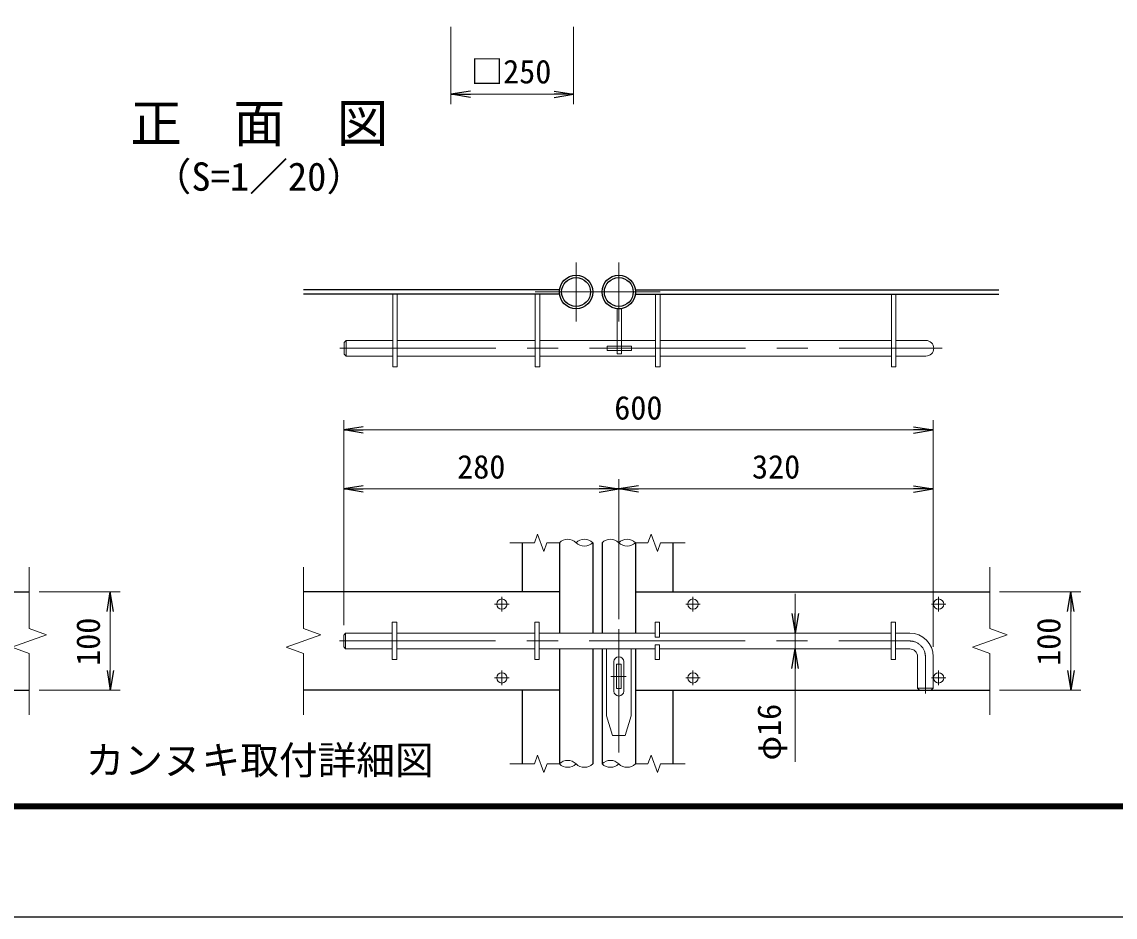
# Model space of a CAD drawing. Units: millimetres, scale not verified, with parts at other scales. Extents: x -4200 to 4200, y -2970 to 2970.
# Drawn here: x -2582 to -357, y -2970 to -1148 of the extents above; entities that cross this region are included whole.
import ezdxf
from ezdxf.enums import TextEntityAlignment as Align

# ---------------------------------------------------------------- set-up
doc = ezdxf.new("R2010")
doc.units = ezdxf.units.MM
doc.header["$LTSCALE"] = 10
doc.linetypes.add('DASHED', pattern=[7.5, 6, -1.5])
doc.linetypes.add('USER1', pattern=[50.8, 31.75, -6.35, 6.35, -6.35])
for name, color, linetype, lineweight in [('0-0_D-STR1', 1, 'Continuous', 25), ('0-3_D-STR3', 3, 'Continuous', 13), ('0-4_D-BMK', 2, 'USER1', 13), ('0-8_D-STR-DIM', 7, 'Continuous', 13), ('0-B_D-TTL-TXT', 7, 'Continuous', 25), ('0-C_D-TTL', 7, 'Continuous', 25)]:
    doc.layers.add(name, color=color, linetype=linetype, lineweight=lineweight)
doc.layers.add('0-9_0', color=7, linetype='Continuous')
doc.styles.add('ＭＳ ゴシック', font='')
doc.styles.get('ＭＳ ゴシック').set_extended_font_data('MS Gothic')

# ---------------------------------------------------------------- blocks, each defined once
blk = doc.blocks.new('_Open')
at = {"layer": '0-9_0'}
blk.add_line((-10, 1.667), (0, 0), dxfattribs=at)
blk.add_lwpolyline([(-10, -1.667), (0, 0), (-10, 0)], dxfattribs=at)

msp = doc.modelspace()

# ---------------------------------------------------------------- linework, layer by layer
at = {"layer": '0-0_D-STR1'}
for p, q in [((-1487.53, -1693.47), (-2008.41, -1693.47)), ((-1487.53, -1702.47), (-2008.41, -1702.47)), ((-1333.13, -1693.47), (-593.4, -1693.47)), ((-1333.13, -1702.47), (-593.4, -1702.47)), ((-1563.83, -2207.97), (-1563.83, -2307.97)), ((-1487.83, -2207.97), (-1487.83, -2391.97)), ((-1419.83, -2207.97), (-1419.83, -2391.97)), ((-1400.83, -2207.97), (-1400.83, -2391.97)), ((-1332.83, -2207.97), (-1332.83, -2391.97)), ((-1256.83, -2207.97), (-1256.83, -2307.97)), ((-2917.9, -2307.97), (-2566.9, -2307.97)), ((-1487.83, -2307.97), (-2008.41, -2307.97)), ((-1332.83, -2307.97), (-611.83, -2307.97)), ((-1487.83, -2423.97), (-1487.83, -2657.97)), ((-1419.83, -2423.97), (-1419.83, -2657.97)), ((-1400.83, -2423.97), (-1400.83, -2657.97)), ((-1332.83, -2423.97), (-1332.83, -2657.97)), ((-2681.9, -2507.97), (-2566.9, -2507.97)), ((-1487.83, -2507.97), (-2008.41, -2507.97)), ((-1563.83, -2507.97), (-1563.83, -2657.97)), ((-1332.83, -2507.97), (-611.83, -2507.97)), ((-1256.83, -2507.97), (-1256.83, -2657.97))]:
    msp.add_line(p, q, dxfattribs=at)
for centre, radius in [((-1453.83, -1697.97), 34), ((-1453.83, -1697.97), 29.4), ((-1366.83, -1697.97), 34), ((-1366.83, -1697.97), 29.4)]:
    msp.add_circle(centre, radius, dxfattribs=at)
at = {"layer": '0-3_D-STR3'}
for p, q in [((-1826.83, -1850.47), (-1826.83, -1702.47)), ((-1817.83, -1850.47), (-1817.83, -1702.47)), ((-1536.83, -1850.47), (-1536.83, -1702.47)), ((-1527.83, -1850.47), (-1527.83, -1702.47)), ((-1291.83, -1850.47), (-1291.83, -1702.47)), ((-1282.83, -1850.47), (-1282.83, -1702.47)), ((-811.83, -1850.47), (-811.83, -1702.47)), ((-802.83, -1850.47), (-802.83, -1702.47)), ((-1370.33, -1731.97), (-1361.33, -1731.97)), ((-1370.33, -1796.47), (-1370.33, -1731.97)), ((-1361.33, -1796.47), (-1361.33, -1731.97)), ((-1925.83, -1800.47), (-1921.83, -1796.47)), ((-1925.83, -1824.47), (-1925.83, -1800.47)), ((-1921.83, -1796.47), (-1826.83, -1796.47)), ((-1921.83, -1796.47), (-1921.83, -1828.47)), ((-1817.83, -1796.47), (-1536.83, -1796.47)), ((-1527.83, -1796.47), (-1291.83, -1796.47)), ((-1282.83, -1796.47), (-811.83, -1796.47)), ((-802.83, -1796.47), (-741.83, -1796.47)), ((-1921.83, -1828.47), (-1826.83, -1828.47)), ((-1817.83, -1828.47), (-1536.83, -1828.47)), ((-1527.83, -1828.47), (-1291.83, -1828.47)), ((-1282.83, -1828.47), (-811.83, -1828.47)), ((-802.83, -1828.47), (-741.83, -1828.47)), ((-1826.83, -1850.47), (-1817.83, -1850.47)), ((-1536.83, -1850.47), (-1527.83, -1850.47)), ((-1291.83, -1850.47), (-1282.83, -1850.47)), ((-811.83, -1850.47), (-802.83, -1850.47)), ((-1827.83, -2369.97), (-1818.83, -2369.97)), ((-1827.83, -2369.97), (-1827.83, -2445.97)), ((-1818.83, -2369.97), (-1818.83, -2445.97)), ((-1537.83, -2369.97), (-1537.83, -2445.97)), ((-1537.83, -2369.97), (-1528.83, -2369.97)), ((-1528.83, -2369.97), (-1528.83, -2445.97)), ((-1292.83, -2369.97), (-1292.83, -2399.97)), ((-1292.83, -2369.97), (-1283.83, -2369.97)), ((-1283.83, -2369.97), (-1283.83, -2399.97)), ((-812.83, -2369.97), (-812.83, -2445.97)), ((-812.83, -2369.97), (-803.83, -2369.97)), ((-803.83, -2369.97), (-803.83, -2445.97)), ((-1926.83, -2395.97), (-1922.83, -2391.97)), ((-1926.83, -2395.97), (-1926.83, -2419.97)), ((-1922.83, -2391.97), (-1827.83, -2391.97)), ((-1922.83, -2391.97), (-1922.83, -2423.97)), ((-1818.83, -2391.97), (-1537.83, -2391.97)), ((-1528.83, -2391.97), (-1292.83, -2391.97)), ((-1292.83, -2399.97), (-1283.83, -2399.97)), ((-1283.83, -2391.97), (-812.83, -2391.97)), ((-803.83, -2391.97), (-774.83, -2391.97)), ((-1926.83, -2419.97), (-1922.83, -2423.97)), ((-1922.83, -2423.97), (-1827.83, -2423.97)), ((-1818.83, -2423.97), (-1537.83, -2423.97)), ((-1528.83, -2423.97), (-1292.83, -2423.97)), ((-1391.83, -2423.97), (-1391.83, -2559.97)), ((-1341.83, -2423.97), (-1341.83, -2559.97)), ((-1292.83, -2415.97), (-1292.83, -2445.97)), ((-1283.83, -2423.97), (-812.83, -2423.97)), ((-803.83, -2423.97), (-774.83, -2423.97)), ((-1827.83, -2445.97), (-1818.83, -2445.97)), ((-1537.83, -2445.97), (-1528.83, -2445.97)), ((-1292.83, -2445.97), (-1283.83, -2445.97)), ((-812.83, -2445.97), (-803.83, -2445.97)), ((-726.83, -2439.97), (-726.83, -2503.97)), ((-1376.83, -2449.97), (-1376.83, -2509.97)), ((-1371.33, -2454.97), (-1362.33, -2454.97)), ((-1371.33, -2454.97), (-1371.33, -2504.97)), ((-1362.33, -2454.97), (-1362.33, -2504.97)), ((-1356.83, -2449.97), (-1356.83, -2509.97)), ((-1371.33, -2504.97), (-1362.33, -2504.97)), ((-758.83, -2503.97), (-726.83, -2503.97)), ((-754.83, -2507.97), (-730.83, -2507.97)), ((-730.83, -2507.97), (-726.83, -2503.97)), ((-1391.83, -2559.97), (-1379.83, -2599.97)), ((-1353.83, -2599.97), (-1341.83, -2559.97)), ((-1379.83, -2599.97), (-1353.83, -2599.97))]:
    msp.add_line(p, q, dxfattribs=at)
at = {"layer": '0-3_D-STR3', "color": 4, "linetype": 'DASHED', "lineweight": 9}
for p, q in [((-1370.33, -1796.47), (-1370.33, -1823.97)), ((-1361.33, -1796.47), (-1361.33, -1823.97)), ((-1390.83, -1807.97), (-1340.83, -1807.97)), ((-1390.83, -1807.97), (-1390.83, -1816.97)), ((-1390.83, -1816.97), (-1340.83, -1816.97)), ((-1370.33, -1823.97), (-1361.33, -1823.97)), ((-1340.83, -1807.97), (-1340.83, -1816.97))]:
    msp.add_line(p, q, dxfattribs=at)
at = {"layer": '0-3_D-STR3'}
for points in [[(-1925.83, -1800.47), (-1925.83, -1824.47), (-1921.83, -1828.47)], [(-1292.83, -2415.97), (-1283.83, -2415.97), (-1283.83, -2445.97)], [(-758.83, -2439.97), (-758.83, -2503.97), (-754.83, -2507.97)]]:
    msp.add_lwpolyline(points, dxfattribs=at)
for centre in [(-1604.83, -2332.97), (-1215.83, -2332.97), (-715.83, -2332.97), (-1604.83, -2482.97), (-1215.83, -2482.97), (-715.83, -2482.97)]:
    msp.add_circle(centre, 10.5, dxfattribs=at)
for centre, radius, start, end in [((-741.83, -1812.47), 16, 270, 90), ((-774.83, -2439.97), 48, 0, 90), ((-774.83, -2439.97), 16, 0, 90), ((-1366.83, -2449.97), 10, 0, 180), ((-1366.83, -2509.97), 10, 180, 0)]:
    msp.add_arc(centre, radius, start, end, dxfattribs=at)
at = {"layer": '0-4_D-BMK'}
for p, q in [((-1453.83, -1757.97), (-1453.83, -1637.97)), ((-1366.83, -1757.97), (-1366.83, -1637.97)), ((-1536.83, -1697.97), (-1282.83, -1697.97)), ((-1934.51, -1812.47), (-708.62, -1812.47)), ((-1619.71, -2332.97), (-1589.95, -2332.97)), ((-1604.83, -2318.09), (-1604.83, -2347.85)), ((-1200.95, -2332.97), (-1230.71, -2332.97)), ((-1215.83, -2318.09), (-1215.83, -2347.85)), ((-700.95, -2332.97), (-730.71, -2332.97)), ((-715.83, -2318.09), (-715.83, -2347.85)), ((-1366.83, -2383.92), (-1366.83, -2634.99)), ((-1935.04, -2407.97), (-774.83, -2407.97)), ((-742.83, -2439.97), (-742.83, -2514.5)), ((-1604.83, -2468.09), (-1604.83, -2497.85)), ((-1215.83, -2468.09), (-1215.83, -2497.85)), ((-715.83, -2468.09), (-715.83, -2497.85)), ((-1619.71, -2482.97), (-1589.95, -2482.97)), ((-1383.02, -2479.97), (-1351.93, -2479.97)), ((-1200.95, -2482.97), (-1230.71, -2482.97)), ((-700.95, -2482.97), (-730.71, -2482.97))]:
    msp.add_line(p, q, dxfattribs=at)
msp.add_arc((-774.83, -2439.97), 32, 0, 90, dxfattribs=at)
at = {"layer": '0-8_D-STR-DIM'}
for p, q in [((-1708.73, -1158.41), (-1708.73, -1315.72)), ((-1458.73, -1158.41), (-1458.73, -1315.72)), ((-1668.73, -1295.72), (-1498.73, -1295.72)), ((-1926.83, -2375.97), (-1926.83, -1958.7)), ((-1886.83, -1978.7), (-766.83, -1978.7)), ((-726.83, -2419.97), (-726.83, -1958.7)), ((-1926.83, -2375.97), (-1926.83, -2078.7)), ((-1366.83, -2363.92), (-1366.83, -2078.7)), ((-1366.83, -2363.92), (-1366.83, -2078.7)), ((-726.83, -2419.97), (-726.83, -2078.7)), ((-1886.83, -2098.7), (-1406.83, -2098.7)), ((-1326.83, -2098.7), (-766.83, -2098.7)), ((-1532.24, -2190.35), (-1538.66, -2207.97)), ((-1519.42, -2225.59), (-1532.24, -2190.35)), ((-1301.24, -2190.35), (-1307.66, -2207.97)), ((-1288.42, -2225.59), (-1301.24, -2190.35)), ((-1538.66, -2207.97), (-1588.83, -2207.97)), ((-1513.01, -2207.97), (-1519.42, -2225.59)), ((-1513.01, -2207.97), (-1487.83, -2207.97)), ((-1332.83, -2207.97), (-1307.66, -2207.97)), ((-1282.01, -2207.97), (-1288.42, -2225.59)), ((-1282.01, -2207.97), (-1231.83, -2207.97)), ((-2566.9, -2257.97), (-2566.9, -2382.31)), ((-2008.41, -2257.97), (-2008.41, -2382.31)), ((-611.83, -2257.97), (-611.83, -2382.31)), ((-2546.9, -2307.97), (-2381.81, -2307.97)), ((-1007.71, -2351.97), (-1007.71, -2311.97)), ((-591.83, -2307.97), (-426.74, -2307.97)), ((-2401.81, -2467.97), (-2401.81, -2347.97)), ((-446.74, -2467.97), (-446.74, -2347.97)), ((-2602.14, -2420.79), (-2531.66, -2395.14)), ((-2531.66, -2395.14), (-2566.9, -2382.31)), ((-2043.65, -2420.79), (-1973.17, -2395.14)), ((-1973.17, -2395.14), (-2008.41, -2382.31)), ((-954.76, -2391.97), (-1027.71, -2391.97)), ((-1007.71, -2423.97), (-1007.71, -2391.97)), ((-647.07, -2420.79), (-576.59, -2395.14)), ((-576.59, -2395.14), (-611.83, -2382.31)), ((-2566.9, -2433.62), (-2602.14, -2420.79)), ((-2008.41, -2433.62), (-2043.65, -2420.79)), ((-954.76, -2423.97), (-1027.71, -2423.97)), ((-1007.71, -2423.97), (-1007.71, -2653.72)), ((-611.83, -2433.62), (-647.07, -2420.79)), ((-2566.9, -2433.62), (-2566.9, -2557.97)), ((-2008.41, -2433.62), (-2008.41, -2557.97)), ((-611.83, -2433.62), (-611.83, -2557.97)), ((-1007.71, -2463.97), (-1007.71, -2503.97)), ((-2546.9, -2507.97), (-2381.81, -2507.97)), ((-591.83, -2507.97), (-426.74, -2507.97)), ((-1532.16, -2640.35), (-1538.57, -2657.97)), ((-1519.33, -2675.59), (-1532.16, -2640.35)), ((-1301.16, -2640.35), (-1307.57, -2657.97)), ((-1288.33, -2675.59), (-1301.16, -2640.35)), ((-1538.74, -2657.97), (-1588.92, -2657.97)), ((-1512.92, -2657.97), (-1519.33, -2675.59)), ((-1512.92, -2657.97), (-1487.83, -2657.97)), ((-1332.74, -2657.97), (-1307.57, -2657.97)), ((-1281.92, -2657.97), (-1288.33, -2675.59)), ((-1281.92, -2657.97), (-1231.74, -2657.97))]:
    msp.add_line(p, q, dxfattribs=at)
for centre, start, end in [((-1470.83, -2225.08), 45.18146, 134.81854), ((-1436.83, -2225.08), 45.18146, 134.81854), ((-1383.83, -2225.08), 45.18146, 134.81854), ((-1349.83, -2225.08), 45.18146, 134.81854), ((-1436.83, -2190.86), 225.18146, 314.81854), ((-1349.83, -2190.86), 225.18146, 314.81854), ((-1470.83, -2675.08), 45.18146, 134.81854), ((-1470.83, -2640.86), 225.18146, 314.81854), ((-1436.83, -2640.86), 225.18146, 314.81854), ((-1383.83, -2675.08), 45.18146, 134.81854), ((-1383.83, -2640.86), 225.18146, 314.81854), ((-1349.83, -2640.86), 225.18146, 314.81854)]:
    msp.add_arc(centre, 24.12, start, end, dxfattribs=at)
at = {"layer": '0-C_D-TTL', "color": 2}
msp.add_lwpolyline([(-4199.68, 2970.23), (4200.32, 2970.23), (4200.32, -2969.77), (-4199.68, -2969.77)], close=True, dxfattribs=at)
at = {"layer": '0-C_D-TTL'}
for points in [[(-3929.68, 2750.23), (3930.32, 2750.23), (3930.32, -2749.77), (-3929.68, -2749.77)], [(-3927.18, 2747.73), (3927.82, 2747.73), (3927.82, -2747.27), (-3927.18, -2747.27)], [(-3924.68, 2745.23), (3925.32, 2745.23), (3925.32, -2744.77), (-3924.68, -2744.77)], [(-3922.18, 2742.73), (3922.82, 2742.73), (3922.82, -2742.27), (-3922.18, -2742.27)], [(-3919.68, 2740.23), (3920.32, 2740.23), (3920.32, -2739.77), (-3919.68, -2739.77)]]:
    msp.add_lwpolyline(points, close=True, dxfattribs=at)

# ---------------------------------------------------------------- block references
at = {"layer": '0-8_D-STR-DIM', "xscale": 4, "yscale": 4}
for p, rotation in [((-1708.73, -1295.72), 180), ((-1926.83, -1978.7), 180), ((-1926.83, -2098.7), 180), ((-1366.83, -2098.7), 180), ((-2401.81, -2307.97), 90), ((-446.74, -2307.97), 90), ((-1007.71, -2391.97), 270), ((-1007.71, -2423.97), 90), ((-2401.81, -2507.97), 270), ((-446.74, -2507.97), 270)]:
    msp.add_blockref('_Open', p, dxfattribs=dict(at, rotation=rotation))
for p in [(-1458.73, -1295.72), (-726.83, -1978.7), (-1366.83, -2098.7), (-726.83, -2098.7)]:
    msp.add_blockref('_Open', p, dxfattribs=at)

# ---------------------------------------------------------------- texts
at = {"layer": '0-8_D-STR-DIM', "style": 'ＭＳ ゴシック'}
for s, p in [('□250', (-1667.88, -1287.97)), ('600', (-1376.08, -1971.95)), ('280', (-1695.83, -2091.95)), ('320', (-1095.71, -2091.95))]:
    msp.add_text(s, height=48.09, dxfattribs=at).set_placement(p, align=Align.BOTTOM_LEFT)
for s, p in [('100', (-2408.56, -2458.62)), ('100', (-453.49, -2458.62)), ('φ16', (-1022.56, -2650.92))]:
    msp.add_text(s, height=48.09, rotation=90, dxfattribs=at).set_placement(p, align=Align.BOTTOM_LEFT)
at = {"layer": '0-B_D-TTL-TXT', "style": 'ＭＳ ゴシック'}
for s, height, p in [('正\u3000面\u3000図', 76.98, (-2361.13, -1416.08)), ('（S=1／20）', 57.7, (-2315.64, -1509.28)), ('カンヌキ取付詳細図', 57.7, (-2452.09, -2696.54))]:
    msp.add_text(s, height=height, dxfattribs=at).set_placement(p, align=Align.BOTTOM_LEFT)

doc.saveas('drawing.dxf')
